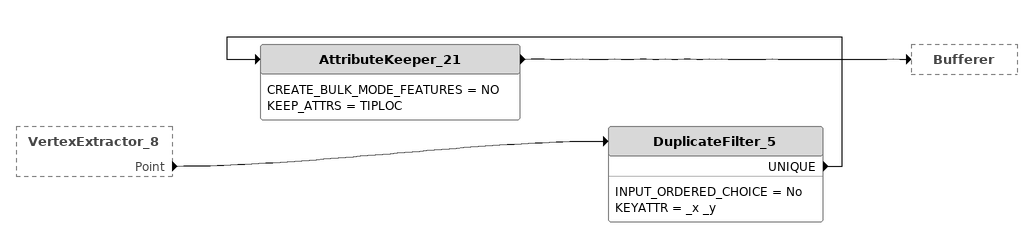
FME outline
VertexExtractor_8 [outside]
    Point -> DuplicateFilter_5
DuplicateFilter_5
    INPUT_ORDERED_CHOICE = No
    KEYATTR = _x _y
    UNIQUE -> AttributeKeeper_21
AttributeKeeper_21
    CREATE_BULK_MODE_FEATURES = NO
    KEEP_ATTRS = TIPLOC
    -> Bufferer
